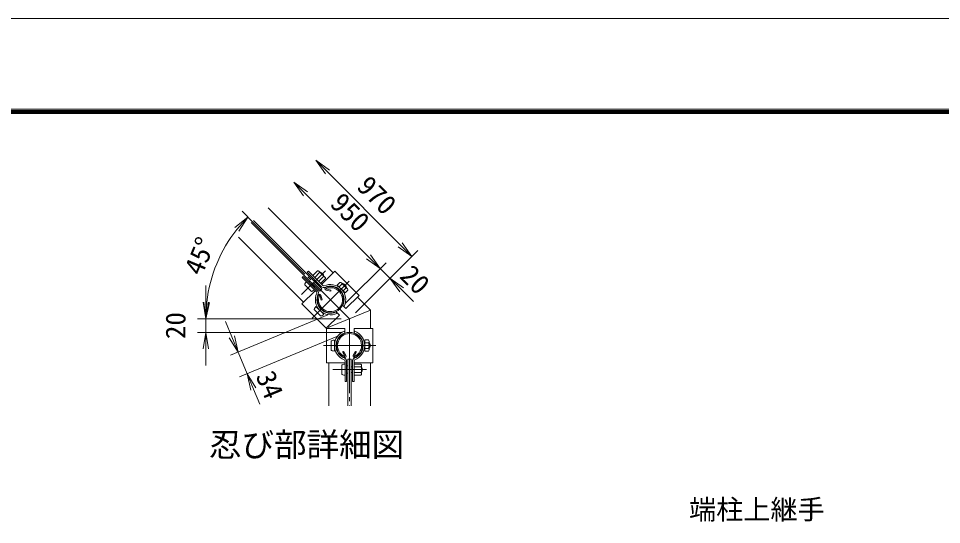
# Model space of a CAD drawing. Units: millimetres, scale not verified. Extents: x -12600 to 12600, y -8910 to 8910.
# Drawn here: x -533 to 6168, y 5234 to 8910 of the extents above; entities that cross this region are included whole.
import ezdxf
from ezdxf.enums import TextEntityAlignment as Align

# ---------------------------------------------------------------- set-up
doc = ezdxf.new("R2010")
doc.units = ezdxf.units.MM
doc.header["$LTSCALE"] = 30
doc.linetypes.add('LONG_CHAIN', pattern=[21, 18, -1, 1, -1])
for name, color, linetype, lineweight in [('0-0_D-TTL', 7, 'Continuous', 9), ('0-1_D-TTL-TXT', 7, 'Continuous', 9), ('0-3_D-STR1', 1, 'Continuous', 9), ('0-6_D-BMK', 2, 'LONG_CHAIN', 9), ('0-7_D-STR3', 3, 'Continuous', 9), ('0-9_D-STR-DIM', 7, 'Continuous', 9), ('0-A_0', 7, 'Continuous', 9), ('0-D_D-STR-TXT', 7, 'Continuous', 9)]:
    doc.layers.add(name, color=color, linetype=linetype, lineweight=lineweight)
doc.styles.add('ＭＳ ゴシック', font='')
doc.styles.get('ＭＳ ゴシック').set_extended_font_data('MS Gothic')

# ---------------------------------------------------------------- blocks, each defined once
blk = doc.blocks.new('_Open')
at = {"layer": '0-A_0'}
blk.add_line((-30, 5), (0, 0), dxfattribs=at)
blk.add_lwpolyline([(-30, -5), (0, 0), (-30, 0)], dxfattribs=at)

msp = doc.modelspace()

# ---------------------------------------------------------------- linework, layer by layer
at = {"layer": '0-0_D-TTL', "color": 2}
msp.add_lwpolyline([(-12600, 8910), (12600, 8910), (12600, -8910), (-12600, -8910)], close=True, dxfattribs=at)
at = {"layer": '0-0_D-TTL'}
for points in [[(-11790, 8250), (11790, 8250), (11790, -8250), (-11790, -8250)], [(-11782.5, 8242.5), (11782.5, 8242.5), (11782.5, -8242.5), (-11782.5, -8242.5)], [(-11775, 8235), (11775, 8235), (11775, -8235), (-11775, -8235)], [(-11767.5, 8227.5), (11767.5, 8227.5), (11767.5, -8227.5), (-11767.5, -8227.5)], [(-11760, 8220), (11760, 8220), (11760, -8220), (-11760, -8220)]]:
    msp.add_lwpolyline(points, close=True, dxfattribs=at)
at = {"layer": '0-3_D-STR1'}
for p, q in [((1279.31, 7534.18), (1750.85, 7062.63)), ((1536.95, 6848.73), (1065.41, 7320.28)), ((1699.61, 6937.35), (1733.5, 6928.26)), ((1701.68, 6945.09), (1735.58, 6936.01)), ((1735.58, 6936.01), (1733.5, 6928.26)), ((1654.49, 6897.9), (1663.58, 6864.01)), ((1662.24, 6899.98), (1671.32, 6866.08)), ((1663.58, 6864.01), (1671.32, 6866.08)), ((2021.61, 6791.88), (1719.11, 6666.58)), ((1719.11, 6666.58), (1713.73, 6671.96)), ((1719.11, 6658.98), (1719.11, 6666.58)), ((1819.44, 6487.72), (1826.39, 6491.73)), ((1836.99, 6457.33), (1819.44, 6487.72)), ((1843.93, 6461.34), (1826.39, 6491.73)), ((1896.78, 6461.34), (1914.32, 6491.73)), ((1903.72, 6457.33), (1921.27, 6487.72)), ((1921.27, 6487.72), (1914.32, 6491.73)), ((1719.11, 6096.9), (1719.11, 6408.98)), ((2021.61, 6408.98), (2021.61, 6096.9))]:
    msp.add_line(p, q, dxfattribs=at)
msp.add_lwpolyline([(1927.63, 6885.86), (2021.61, 6791.88), (2021.61, 6658.98)], dxfattribs=at)
for centre, radius, start, end in [((1732.29, 6867.3), 95.25, 159.32478, 110.67522), ((1652.56, 6897.39), 10.03, 15, 159.32478), ((1732.29, 6867.3), 87.23, 159.32478, 110.67522), ((1702.2, 6947.03), 10.03, 110.67522, 255), ((1702.2, 6947.03), 2, 110.67522, 255), ((1652.56, 6897.39), 2, 15, 159.32478), ((1870.36, 6533.98), 95.25, 294.32478, 245.67522), ((1870.36, 6533.98), 87.23, 294.32478, 245.67522), ((1835.25, 6456.32), 10.03, 245.67522, 30), ((1835.25, 6456.32), 2, 245.67522, 30), ((1905.46, 6456.32), 10.03, 150, 294.32478), ((1905.46, 6456.32), 2, 150, 294.32478)]:
    msp.add_arc(centre, radius, start, end, dxfattribs=at)
at = {"layer": '0-6_D-BMK'}
for p, q in [((1164.22, 7435.37), (1870.36, 6729.23)), ((1522.14, 6904.63), (1694.95, 7077.44)), ((1598.06, 6733.06), (1866.53, 7001.53)), ((1870.36, 6729.23), (1870.36, 6096.9)), ((1680.52, 6533.98), (2060.19, 6533.98)), ((1748.16, 6358.98), (1992.55, 6358.98))]:
    msp.add_line(p, q, dxfattribs=at)
at = {"layer": '0-7_D-STR3'}
for p, q in [((1669.54, 6945.96), (1172.21, 7443.28)), ((1653.63, 6930.05), (1156.3, 7427.37)), ((1525.46, 7028.16), (1533.6, 7036.29)), ((1533.6, 7036.29), (1638.14, 6931.75)), ((1563.29, 7065.99), (1571.43, 7074.12)), ((1563.29, 7065.99), (1667.84, 6961.44)), ((1571.43, 7074.12), (1675.97, 6969.58)), ((1638.25, 7078.01), (1602.89, 7042.66)), ((1652.57, 7063.69), (1617.21, 7028.34)), ((1648.38, 7074.95), (1692.03, 7031.3)), ((1656.28, 7067.05), (1684.56, 7038.77)), ((1658.67, 7064.66), (1659.82, 7065.8)), ((1666.89, 6978.66), (1762.87, 7074.65)), ((1682.17, 7041.16), (1683.31, 7042.31)), ((1762.87, 7074.65), (1939.65, 6897.88)), ((1525.46, 7028.16), (1630.01, 6923.61)), ((1545.62, 6974.07), (1591.58, 6928.11)), ((1580.91, 7001), (1574.9, 6994.99)), ((1580.91, 7001), (1618.51, 6963.4)), ((1585.57, 6996.34), (1586.45, 6997.23)), ((1602.36, 7013.14), (1609.26, 7020.03)), ((1617.39, 7028.16), (1618.09, 7028.87)), ((1630.65, 6984.85), (1637.54, 6991.75)), ((1645.67, 6999.88), (1646.38, 7000.58)), ((1681.2, 7035.06), (1645.85, 6999.7)), ((1695.52, 7020.74), (1660.17, 6985.38)), ((1800.88, 6993.16), (1781.44, 6973.71)), ((1781.44, 6973.71), (1838.71, 6916.44)), ((1815.2, 6978.84), (1795.76, 6959.4)), ((1811.01, 6990.1), (1854.66, 6946.45)), ((1818.91, 6982.2), (1820.68, 6983.97)), ((1818.91, 6982.2), (1820.68, 6983.97)), ((1820.68, 6983.97), (1848.97, 6955.68)), ((1821.31, 6979.81), (1824.22, 6982.72)), ((1524.93, 6836.71), (1620.92, 6932.7)), ((1618.51, 6963.4), (1612.5, 6957.39)), ((1613.85, 6968.06), (1614.74, 6968.94)), ((1653.63, 6930.05), (1669.54, 6945.96)), ((1795.93, 6959.22), (1794.64, 6957.92)), ((1824.22, 6930.93), (1822.92, 6929.64)), ((1843.84, 6950.2), (1824.39, 6930.76)), ((1858.16, 6935.88), (1838.71, 6916.44)), ((1844.8, 6956.31), (1847.72, 6959.22)), ((1847.2, 6953.92), (1848.97, 6955.68)), ((1847.2, 6953.92), (1848.97, 6955.68)), ((1524.93, 6836.71), (1701.71, 6659.94)), ((1844.37, 6802.6), (1939.65, 6897.88)), ((1614.56, 6795.52), (1660.52, 6749.56)), ((1626.23, 6817.8), (1682.8, 6761.23)), ((1641.67, 6804.95), (1640.37, 6803.66)), ((1669.95, 6776.67), (1668.65, 6775.37)), ((1774.1, 6778.11), (1796.99, 6755.22)), ((1774.1, 6778.11), (1778.98, 6767.7)), ((1821.48, 6825.49), (1844.37, 6802.6)), ((1821.48, 6825.49), (1831.89, 6820.6)), ((1701.71, 6659.94), (1796.99, 6755.22)), ((1702.11, 6658.98), (1836.86, 6658.98)), ((1702.11, 6408.98), (1702.11, 6658.98)), ((1836.86, 6626.61), (1832.94, 6637.43)), ((1836.86, 6626.61), (1836.86, 6658.98)), ((1903.86, 6626.61), (1903.86, 6658.98)), ((1903.86, 6658.98), (2038.61, 6658.98)), ((1903.86, 6626.61), (1907.77, 6637.43)), ((2038.61, 6408.98), (2038.61, 6658.98)), ((1760.36, 6493.98), (1760.36, 6573.98)), ((2007.86, 6574.48), (1980.36, 6574.48)), ((1980.36, 6493.48), (1980.36, 6574.48)), ((1736.36, 6501.48), (1736.36, 6566.48)), ((1762.19, 6553.98), (1760.36, 6553.98)), ((1762.19, 6513.98), (1760.36, 6513.98)), ((1980.36, 6553.98), (1978.52, 6553.98)), ((1980.36, 6513.98), (1978.52, 6513.98)), ((2007.86, 6554.23), (1980.36, 6554.23)), ((2007.86, 6513.73), (1980.36, 6513.73)), ((2012.86, 6502.81), (2012.86, 6564.54)), ((2012.86, 6553.98), (2015.36, 6553.98)), ((2012.86, 6553.98), (2015.36, 6553.98)), ((2012.86, 6550.6), (2016.97, 6550.6)), ((2012.86, 6517.37), (2016.97, 6517.37)), ((2012.86, 6513.98), (2015.36, 6513.98)), ((2012.86, 6513.98), (2015.36, 6513.98)), ((2015.36, 6513.98), (2015.36, 6553.98)), ((1859.11, 6433.98), (1859.11, 6096.9)), ((1859.11, 6433.98), (1881.61, 6433.98)), ((1881.61, 6433.98), (1881.61, 6096.9)), ((2007.86, 6493.48), (1980.36, 6493.48)), ((1702.11, 6408.98), (1837.86, 6408.98)), ((1813.86, 6326.48), (1813.86, 6391.48)), ((1837.86, 6273.98), (1837.86, 6421.84)), ((1849.36, 6273.98), (1849.36, 6421.84)), ((1857.86, 6385.57), (1849.36, 6385.57)), ((1857.86, 6332.39), (1857.86, 6385.57)), ((1857.86, 6378.98), (1859.11, 6378.98)), ((1881.61, 6378.98), (1891.36, 6378.98)), ((1891.36, 6273.98), (1891.36, 6421.84)), ((1902.86, 6273.98), (1902.86, 6421.84)), ((1902.86, 6408.98), (2038.61, 6408.98)), ((1952.86, 6399.48), (1902.86, 6399.48)), ((1952.86, 6379.23), (1902.86, 6379.23)), ((1902.86, 6378.98), (1903.86, 6378.98)), ((1957.86, 6327.81), (1957.86, 6389.54)), ((1957.86, 6338.98), (1957.86, 6378.98)), ((1957.86, 6375.6), (1959.47, 6375.6)), ((1857.86, 6332.39), (1849.36, 6332.39)), ((1857.86, 6338.98), (1859.11, 6338.98)), ((1881.61, 6338.98), (1891.36, 6338.98)), ((1902.86, 6338.98), (1903.86, 6338.98)), ((1952.86, 6338.73), (1902.86, 6338.73)), ((1952.86, 6318.48), (1902.86, 6318.48)), ((1957.86, 6342.37), (1959.47, 6342.37)), ((1837.86, 6273.98), (1849.36, 6273.98)), ((1891.36, 6273.98), (1902.86, 6273.98))]:
    msp.add_line(p, q, dxfattribs=at)
for centre, radius, start, end in [((1639.97, 7065.42), 12.71, 352.21089, 97.78911), ((1639.66, 7022.15), 43.51, 17.26063, 72.73937), ((1643.9, 7026.39), 42.5, 16.92751, 73.07249), ((1683.05, 6976.65), 10, 225, 287.72039), ((1682.89, 7022.42), 12.75, 352.42505, 97.57495), ((1732.29, 6867.3), 110, 334.88306, 114.8367), ((1802.6, 6980.56), 12.71, 352.21089, 97.78911), ((1802.29, 6937.29), 43.51, 17.26063, 72.73937), ((1808.31, 6943.31), 42.5, 16.92751, 73.07249), ((1732.29, 6867.3), 110, 155.1633, 295.11694), ((1622.94, 6916.54), 10, 342.27961, 45), ((1732.29, 6867.3), 98.5, 154.83718, 295.11694), ((1622.94, 6916.54), 21.5, 339.96438, 45), ((1683.05, 6976.65), 21.5, 225, 290.03562), ((1732.29, 6867.3), 98.5, 334.88306, 115.16282), ((1845.52, 6937.57), 12.75, 352.42505, 97.57495), ((1870.36, 6533.98), 110, 109.88306, 249.8367), ((1870.36, 6533.98), 110, 290.1633, 70.11694), ((1870.36, 6533.98), 98.5, 109.88306, 250.16282), ((1870.36, 6533.98), 98.5, 289.83718, 70.11694), ((2000.11, 6564.36), 12.75, 307.42505, 52.57495), ((1969.35, 6533.98), 43.51, 332.26063, 27.73937), ((2000.17, 6503.61), 12.71, 307.21089, 52.78911), ((1977.86, 6533.98), 42.5, 331.92751, 28.07249), ((1827.86, 6421.84), 21.5, 0, 65.03562), ((1912.86, 6421.84), 21.5, 114.96438, 180), ((1827.86, 6421.84), 10, 0, 62.72039), ((1912.86, 6421.84), 10, 117.27961, 180), ((1945.11, 6389.36), 12.75, 307.42505, 52.57495), ((1914.35, 6358.98), 43.51, 332.26063, 27.73937), ((1920.36, 6358.98), 42.5, 331.92751, 28.07249), ((1945.17, 6328.61), 12.71, 307.21089, 52.78911)]:
    msp.add_arc(centre, radius, start, end, dxfattribs=at)
for centre, major_axis, start_param, end_param in [((1562.59, 6991.04), (16.97, 16.97), 1.5707963, 3.1415927), ((1608.55, 6945.08), (16.97, 16.97), 3.1415927, 4.712389), ((1631.53, 6812.49), (16.97, 16.97), 1.5707963, 3.1415927), ((1677.49, 6766.53), (16.97, 16.97), 3.1415927, 4.712389), ((1760.36, 6566.48), (24, 0), 1.5707963, 3.1415927), ((1760.36, 6501.48), (24, 0), 3.1415927, 4.712389), ((1837.86, 6391.48), (24, 0), 1.5707963, 3.1415927), ((1837.86, 6326.48), (24, 0), 3.1415927, 4.712389)]:
    msp.add_ellipse(centre, major_axis=major_axis, ratio=0.3125, start_param=start_param, end_param=end_param, dxfattribs=at)
at = {"layer": '0-9_D-STR-DIM'}
for p, q in [((1709.56, 7794.72), (2237.85, 7266.43)), ((1550.91, 7636.07), (2008.48, 7178.49)), ((1176.78, 7422.81), (1089.94, 7509.65)), ((2008.48, 7178.49), (1923.63, 7263.34)), ((1912.78, 6771.66), (2365.13, 7224)), ((1842.07, 6842.37), (2135.76, 7136.06)), ((1842.07, 6842.37), (2135.76, 7136.06)), ((1912.78, 6771.66), (2206.47, 7065.35)), ((2093.34, 7093.64), (2164.05, 7022.93)), ((826.68, 6849.23), (826.68, 6969.23)), ((2248.9, 6938.07), (2333.75, 6853.22)), ((1401.35, 6729.23), (766.68, 6729.23)), ((1810.36, 6729.23), (766.68, 6729.23)), ((826.68, 6629.23), (826.68, 6729.23)), ((1015.71, 6597.27), (969.79, 6708.13)), ((1713.31, 6756.33), (1006.2, 6463.44)), ((1810.36, 6629.23), (766.68, 6629.23)), ((1778.47, 6599.02), (1071.36, 6306.13)), ((826.68, 6509.23), (826.68, 6389.23)), ((1061.63, 6486.4), (1126.79, 6329.09)), ((1172.71, 6218.22), (1218.63, 6107.36))]:
    msp.add_line(p, q, dxfattribs=at)
msp.add_arc((1870.36, 6729.23), 1043.67, 141.59141, 173.40859, dxfattribs=at)

# ---------------------------------------------------------------- block references
at = {"layer": '0-9_D-STR-DIM', "xscale": 4, "yscale": 4}
for p, rotation in [((1624.71, 7879.57), 135), ((1466.05, 7720.92), 135), ((1132.37, 7467.22), 48.29571), ((2322.7, 7181.58), 315), ((2093.34, 7093.64), 315), ((2093.34, 7093.64), 315), ((2164.05, 7022.93), 135), ((826.68, 6729.23), 270), ((826.68, 6729.23), 266.70429), ((826.68, 6629.23), 90), ((1061.63, 6486.4), 292.5), ((1126.79, 6329.09), 112.5)]:
    msp.add_blockref('_Open', p, dxfattribs=dict(at, rotation=rotation))

# ---------------------------------------------------------------- texts
at = {"layer": '0-1_D-TTL-TXT', "style": 'ＭＳ ゴシック'}
msp.add_text('忍び部詳細図', height=173.1, dxfattribs=at).set_placement((850.12, 5676.21), align=Align.BOTTOM_LEFT)
at = {"layer": '0-9_D-STR-DIM', "style": 'ＭＳ ゴシック'}
for s, rotation, p in [('970', 315, (1883.81, 7649.1)), ('950', 315, (1689.8, 7525.8)), ('45°', 67.5, (837.71, 7016.36)), ('20', 315, (2195.53, 7000.63)), ('20', 90, (722.44, 6580.98)), ('34', 292.5, (1147.15, 6296.34))]:
    msp.add_text(s, height=144.3, rotation=rotation, dxfattribs=at).set_placement(p, align=Align.BOTTOM_LEFT)
at = {"layer": '0-D_D-STR-TXT', "style": 'ＭＳ ゴシック'}
msp.add_text('端柱上継手', height=144.3, dxfattribs=at).set_placement((4335.31, 5228.03), align=Align.BOTTOM_LEFT)

doc.saveas('drawing.dxf')
